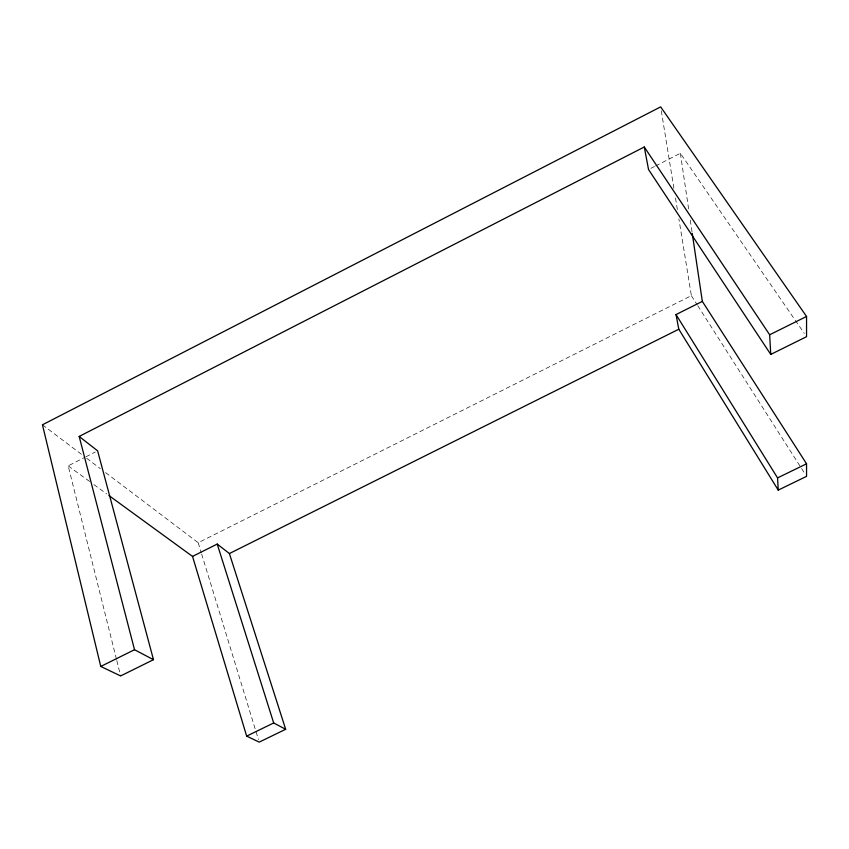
<?xml version="1.0" encoding="UTF-8"?>
<svg xmlns="http://www.w3.org/2000/svg" width="849" height="849" viewBox="0 0 849 849"><rect width="100%" height="100%" fill="white"/><g stroke="black" fill="none" stroke-linecap="round" stroke-linejoin="round"><path stroke-width="0.64" stroke-dasharray="4.25 3.18" d="M116.472 659.291L68.175 465.868L84.656 457.441M85.834 456.847L95.258 452.029M650.896 168.335L654.43 166.531M655.608 165.937L680.357 153.298L794.537 319.235M105.584 472.606L198.188 542.734L691.373 295.675L678.882 218.862M68.175 465.868L89.612 481.479M93.899 484.599L106.762 493.959M42.45 424.797L81.387 454.279M86.64 458.269L100.32 468.627M795.28 320.328L804.3 333.424M691.373 295.675L697.061 304.6M697.772 305.714L800.862 467.438M801.573 468.552L804.417 473.02M198.188 542.734L201.277 552.837M201.659 554.1L258.446 739.596M116.791 660.564L120.622 675.942M661.297 110.795L674 188.913M675.486 198.029L677.396 209.745M680.357 153.298L688.921 210.966M690.279 220.146L692.031 231.936"/><path stroke-width="1.27" d="M702.335 301.395L806.55 463.798L806.55 476.363L778.236 490.106L678.797 329.221L676.016 314.565L702.335 301.395L692.222 233.252M806.55 316.475L806.55 336.703L770.743 354.415L648.54 169.545L644.274 147.004L79.169 436.439L134.524 649.718L153.478 659.694L120.622 675.942L100.766 666.454L42.45 424.797L660.66 106.878L806.55 316.475L769.661 334.771L770.743 354.415M192.532 556.413L217.217 544.06L229.389 553.548L285.667 729.28L259.221 742.122L246.656 736.115L192.532 556.413L108.905 495.529M229.389 553.548L678.797 329.221M100.766 666.454L134.524 649.718M246.656 736.115L273.686 722.966L285.667 729.28M778.236 490.106L777.557 477.902L806.55 463.798M79.169 436.439L97.614 450.83L153.478 659.694M644.274 147.004L769.661 334.771M676.016 314.565L777.557 477.902M217.217 544.06L273.686 722.966"/></g></svg>
